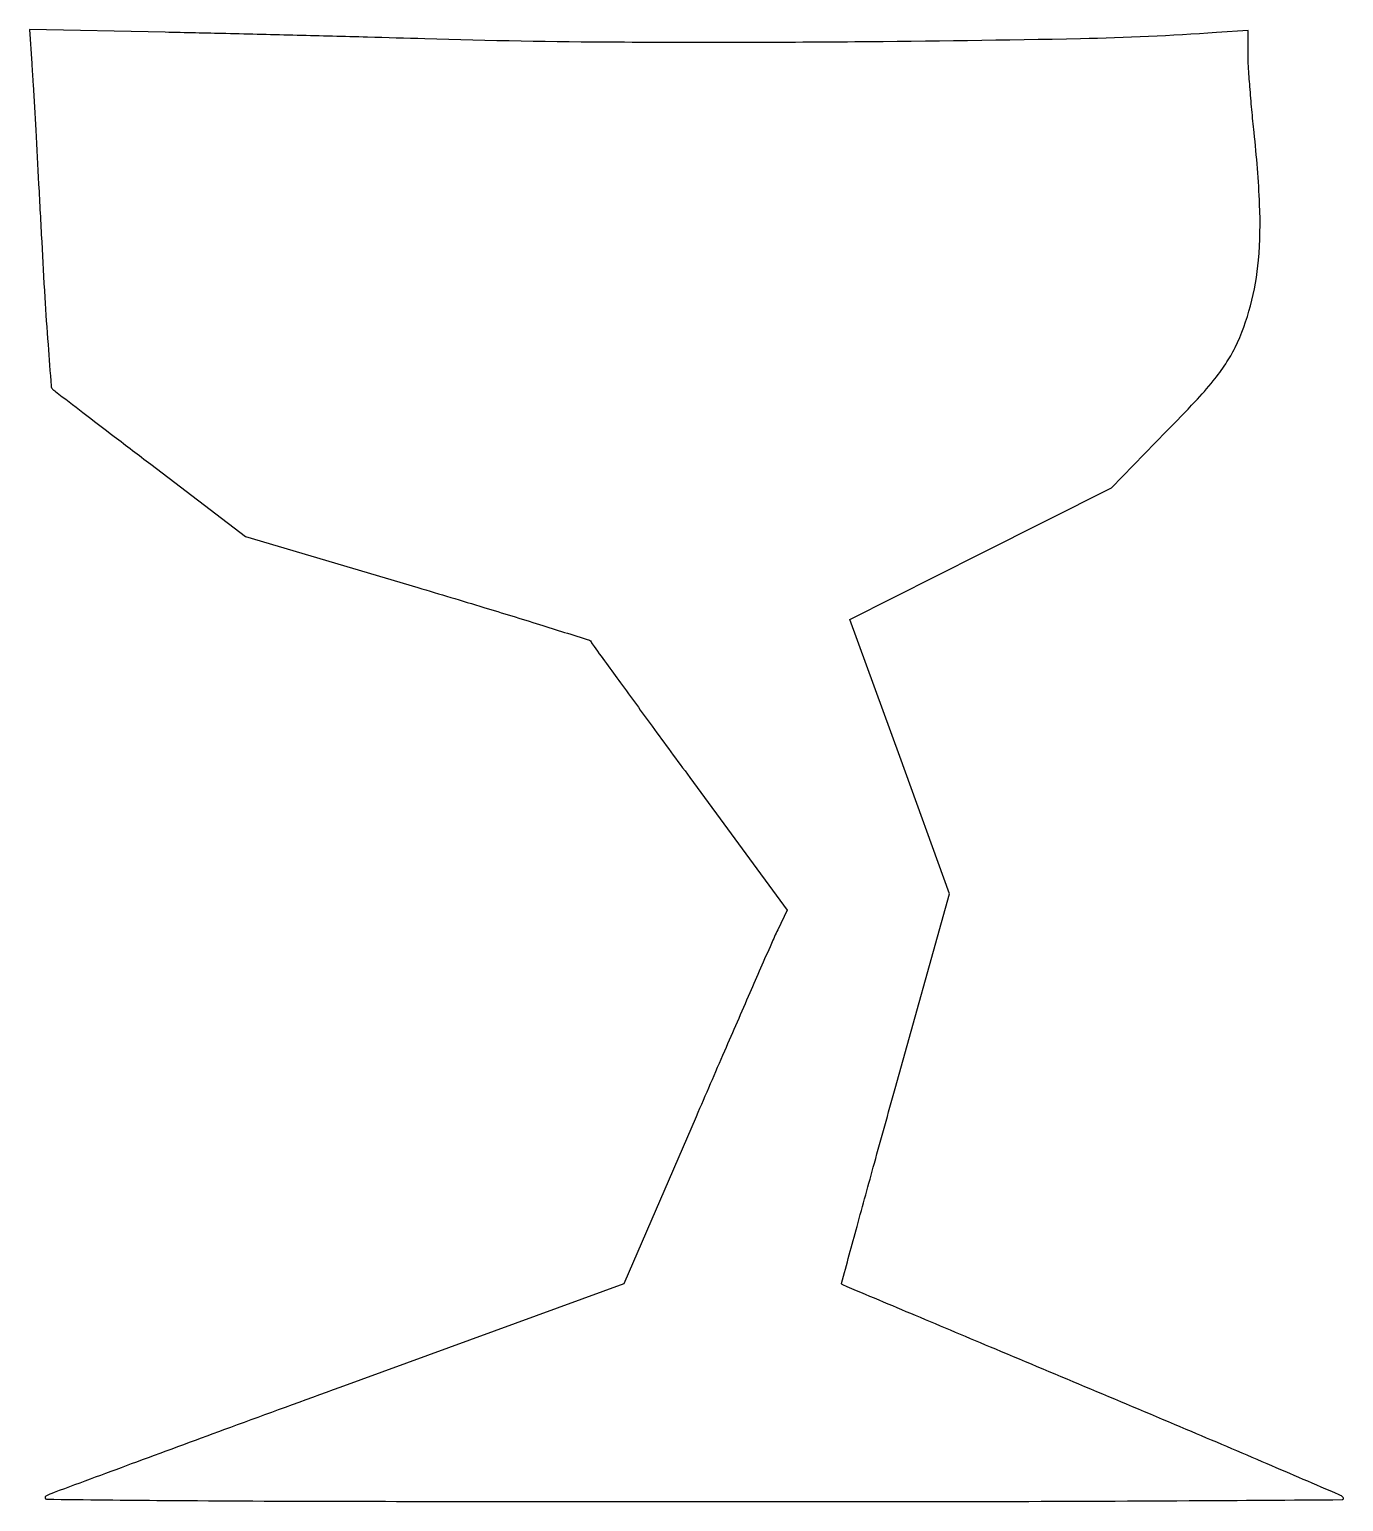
# Model space of a CAD drawing. Extents: x 0 to 322, y 0 to 361.
import ezdxf

# ---------------------------------------------------------------- set-up
doc = ezdxf.new("R2010")
doc.units = 0

msp = doc.modelspace()

# ---------------------------------------------------------------- linework, layer by layer
msp.add_lwpolyline([(0.547445, 352.883526, -0.003036), (0.870618, 347.757191, -0.000375), (1.498949, 336.575926, -0.000443), (2.223536, 323.293774, -0.000366), (2.972641, 309.140902, 0.002114), (3.740766, 295.530246, 0.003407), (4.523079, 283.943838, 0.000662), (5.293677, 273.764213, 0.191228), (5.659098, 273.016864, 0.021024), (6.338839, 272.448857, 0.000115), (13.082302, 267.281726, 0.000502), (20.776411, 261.401242, 0.000319), (29.74874, 254.56716), (52.99748, 236.882395), (95.24874, 224.321083, -0.001325), (111.468818, 219.452037, -0.002173), (125.172452, 215.233661, -0.000241), (137.367982, 211.414963, -0.228068), (137.78514, 211.024467, 0.064709), (138.085497, 210.47358, 0.000092), (145.013214, 200.943875, 0.000773), (152.799632, 190.271823, 0.000477), (161.990941, 177.740115), (185.911602, 145.191067), (183.595317, 140.345533, 0.008194), (182.038971, 136.947759, 0.00035), (176.753905, 124.868596, 0.0006), (170.515376, 110.536232, 0.000427), (163.55806, 94.462454), (145.837088, 53.424907), (76.168544, 28.038732, 0.000445), (49.282739, 18.214858, 0.000701), (26.23076, 9.731912, 0.000157), (6.005985, 2.249914, 0.030143), (4, 1.366315, 0.782159), (4.179854, 0.604753, 0.000744), (33.022035, 0.320411, 0.001755), (76.590943, 0.108665, 0.000275), (162.45, 0.040038, 0.000377), (236.138623, 0.077243, 0.001253), (284.569882, 0.259597, 0.000143), (322.13675, 0.505941, 0.665707), (322.357041, 1.042959, 0.095183), (321.399013, 1.692216, 0.000175), (303.737915, 9.273127, 0.001281), (283.851195, 17.740881, 0.000792), (260.437364, 27.595969, -0.000185), (237.077741, 37.394844, -0.000306), (217.371775, 45.68385, -0.00001), (199.54682, 53.194905, -0.096947), (199.317555, 53.349112, -0.26906), (199.255166, 53.583893, -0.000041), (203.063297, 67.559576, -0.000938), (207.314357, 83.0412, -0.000565), (212.410381, 101.383794), (225.746299, 149.175383), (213.520139, 182.837692), (201.293979, 216.5), (233.396989, 232.663179), (265.5, 248.826358), (279.035534, 262.663179, 0.00536), (286.019536, 269.957453, 0.016946), (290.474957, 275.046982, 0.024728), (293.528162, 279.184549, 0.033595), (295.83005, 283.213141, 0.048814), (299.606463, 293.41903, 0.042178), (301.568804, 304.678937, 0.033492), (301.859085, 318.318409, 0.015518), (300.5, 336, -0.003928), (299.939542, 341.591953, -0.003848), (299.462864, 347.230311, -0.00379), (299.120236, 352.183273, -0.014512), (299.019879, 355.273399), (299, 361.046797), (291.25, 360.494746, -0.012738), (257.899459, 358.971679, -0.003057), (202.508527, 358.193586, -0.003316), (144.207052, 358.11783, -0.006189), (97, 358.954008, 0.000768), (82.926553, 359.35595, 0.000421), (65.687459, 359.807246, 0.00042), (48.18577, 360.235943, 0.000671), (33.233902, 360.569533), (-0.032196, 361.267051)], format="xyb", close=True)

doc.saveas('drawing.dxf')
